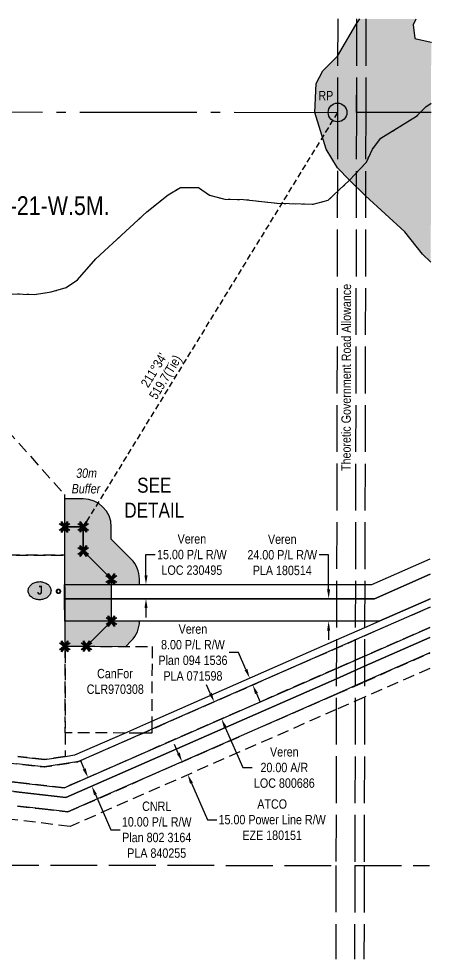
# Model space of a CAD drawing. Extents: x 489159 to 491791, y 6044100 to 6046450.
# Drawn here: x 489833 to 490274, y 6044100 to 6045105 of the extents above; entities that cross this region are included whole.
import ezdxf
from ezdxf.enums import TextEntityAlignment as Align

# ---------------------------------------------------------------- set-up
doc = ezdxf.new("R2010")
doc.units = 0
doc.header["$LTSCALE"] = 5
doc.header["$PDSIZE"] = 0.5
for name, pattern in [('foc-ACCESSROAD', [3.75, 2.5, -1.25]), ('foc-FLOWLINE', [3.75, 2.5, -1.25]), ('foc-QUARTERLINE', [33, 25, -3, 2, -3]), ('foc-TRAV', [1.875, 1.25, -0.625]), ('foc-UNSURVEYED', [12.5, 10, -2.5]), ('foc-WHEELTRACKS', [2, 0.4, -1.6])]:
    doc.linetypes.add(name, pattern=pattern)
doc.layers.get('Defpoints').update_dxf_attribs({"color": 9})
for name, color, linetype in [('35', 37, 'Continuous'), ('C-AR', 13, 'foc-ACCESSROAD'), ('C-RW', 13, 'Continuous'), ('C-SYMBOL', 7, 'Continuous'), ('C-WS', 13, 'foc-ACCESSROAD'), ('CG-NOTES', 7, 'Continuous'), ('DETAIL-T', 7, 'Continuous'), ('F-EZE', 190, 'foc-FLOWLINE'), ('F-RW', 190, 'Continuous'), ('F-WS', 190, 'foc-ACCESSROAD'), ('L-BD', 7, 'Continuous'), ('L-MON', 1, 'Continuous'), ('L-QSEC', 8, 'foc-QUARTERLINE'), ('L-ROAD-T', 7, 'Continuous'), ('L-TRAV', 7, 'foc-TRAV'), ('L-USEC', 7, 'foc-UNSURVEYED'), ('P-BUFFER-H 30m', 51, 'Continuous'), ('P-BUFFER-T', 40, 'Continuous'), ('P-PROPOSED', 10, 'Continuous'), ('P-PROPOSED-H', 21, 'Continuous'), ('T-WATER', 160, 'Continuous'), ('T-WATER-H', 133, 'Continuous'), ('T-WATER-P3', 160, 'foc-WHEELTRACKS')]:
    doc.layers.add(name, color=color, linetype=linetype)
for name, color, linetype, lineweight in [('C-AR-T', 13, 'Continuous', 9), ('C-RW-T', 13, 'Continuous', 9), ('F-EZE-T', 190, 'Continuous', 9), ('F-RW-T', 190, 'Continuous', 9), ('F-WS-T', 190, 'Continuous', 9)]:
    doc.layers.add(name, color=color, linetype=linetype, lineweight=lineweight)
doc.styles.add('175L', font='ARIALN.TTF', dxfattribs={"height": 20})
doc.styles.add('80', font='ARIALN.TTF', dxfattribs={"height": 10})
doc.styles.add('80CG', font='ARIALN.TTF', dxfattribs={"height": 10})
doc.styles.add('80L', font='ARIALN.TTF', dxfattribs={"height": 10})
doc.styles.add('BOLD', font='ARIALNB.TTF')
doc.styles.add('foc-LtypeFont', font='ARIALN.TTF', dxfattribs={"height": 7.35})
doc.styles.get("Standard").update_dxf_attribs({"font": 'ARIALN.TTF'})
doc.linetypes.add('foc-TOPO-flowdirection-NOLINE', pattern='A,0,[">",foc-LtypeFont,S=0.3,R=0,X=0,Y=-0.945],-20,[">",foc-LtypeFont,S=0.3,R=0,X=0,Y=-0.945],0', length=20)
doc.dimstyles.new('Compass 5 000', dxfattribs={"dimscale": 5, "dimtxt": 9, "dimasz": 2, "dimexe": 0.2, "dimexo": 0.0625, "dimgap": 0.5, "dimtad": 0, "dimtih": 1, "dimtoh": 1, "dimzin": 0, "dimdsep": 46, "dimtxsty": '80CG', "dimcen": 0.1, "dimse1": 1, "dimse2": 1, "dimclrd": 256, "dimclrt": 256, "dimaunit": 1, "dimadec": 4, "dimazin": 0, "dimtfac": 0.06, "dimtofl": 0, "dimtmove": 0, "dimatfit": 1, "dimfxl": 0.2, "dimtolj": 1, "dimtzin": 0, "dimlwd": -1, "dimarcsym": 0})

# ---------------------------------------------------------------- blocks, each defined once
blk = doc.blocks.new('AA')
at = {"const_width": 4}
blk.add_lwpolyline([(-1, 0, 1), (1, 0, 1)], format="xyb", close=True, dxfattribs=at)
blk.add_circle((0, 0), 2)
blk = doc.blocks.new('Route_Letters')
h = blk.add_hatch(color=255)
h.dxf.hatch_style = 1
edge = h.paths.add_edge_path()
edge.add_ellipse((-0.1, 0.5), major_axis=(-12, 0), ratio=0.789318, start_angle=0, end_angle=360)
at = {"color": 5}
blk.add_open_spline([(-12.3, 0.5), (-12.3, -0.3), (-12.2, -1), (-11.7, -2.8), (-11.1, -3.9), (-9.6, -5.8), (-8.5, -6.7), (-6.2, -8), (-4.9, -8.5), (-2.1, -9.2), (-0.7, -9.3), (2.2, -9.1), (3.6, -8.8), (6.3, -7.9), (7.5, -7.2), (9.5, -5.6), (10.4, -4.6), (11.6, -2.5), (12, -1.4), (12.2, 0.9), (12, 2.1), (11.2, 4.3), (10.5, 5.4), (8.8, 7.2), (7.7, 8), (5.3, 9.2), (3.9, 9.7), (1.1, 10.2), (-0.4, 10.2), (-3.2, 9.9), (-4.6, 9.6), (-7.2, 8.5), (-8.3, 7.7), (-10.2, 6), (-11, 5), (-12, 2.9), (-12.3, 1.7), (-12.3, 0.5), (-12.3, 0.5), (-12.3, 0.5)], degree=3, knots=[0, 0, 0, 0, 0.219529, 0.219529, 0.575727, 0.575727, 0.931924, 0.931924, 1.288121, 1.288121, 1.644318, 1.644318, 2.000515, 2.000515, 2.356712, 2.356712, 2.712909, 2.712909, 3.069107, 3.069107, 3.425304, 3.425304, 3.781501, 3.781501, 4.137698, 4.137698, 4.493895, 4.493895, 4.850092, 4.850092, 5.20629, 5.20629, 5.562487, 5.562487, 5.918684, 5.918684, 6.274881, 6.274881, 6.283185, 6.283185, 6.283185, 6.283185], dxfattribs=at)
at = {"color": 14, "style": 'BOLD'}
blk.add_attdef('A', text='', height=9.5, dxfattribs=at).set_placement((0.2, 1), align=Align.MIDDLE)
blk = doc.blocks.new('*D491')
at = {"layer": 'C-AR-T', "transparency": 16777216}
for p, q in [((490037.4, 6044384.4), (490033.4, 6044393.5)), ((490053.4, 6044347.9), (490072.2, 6044305.1)), ((490072.2, 6044305.1), (490082.2, 6044305.1))]:
    blk.add_line(p, q, dxfattribs=at)
for points in [[(490039, 6044385), (490035.9, 6044383.7), (490041.5, 6044375.2)], [(490054.9, 6044348.6), (490051.9, 6044347.3), (490049.4, 6044357.1)]]:
    blk.add_solid(points, dxfattribs=at)
at = {"layer": 'Defpoints', "color": 0, "transparency": 16777216}
for p in [(490058.8, 6044382.8), (490066.7, 6044364.7), (490049.4, 6044357.1)]:
    blk.add_point(p, dxfattribs=at)
at = {"layer": 'C-AR-T', "transparency": 16777216, "insert": (490116.5, 6044305.1), "char_height": 10, "attachment_point": 5, "style": '80CG'}
blk.add_mtext('\\A1;Veren\\P20.00 A/R\\PLOC 800686', dxfattribs=at)
blk = doc.blocks.new('*D494')
at = {"layer": 'C-RW-T', "transparency": 16777216}
for p, q in [((489968.6, 6044510.4), (489968.6, 6044532.5)), ((489968.6, 6044532.5), (489978.6, 6044532.5)), ((489968.6, 6044475.4), (489968.6, 6044465.4))]:
    blk.add_line(p, q, dxfattribs=at)
for points in [[(489967, 6044510.4), (489970.3, 6044510.4), (489968.6, 6044500.4)], [(489967, 6044475.4), (489970.3, 6044475.4), (489968.6, 6044485.4)]]:
    blk.add_solid(points, dxfattribs=at)
at = {"layer": 'Defpoints', "color": 0, "transparency": 16777216}
for p in [(489927.9, 6044500.4), (489968.6, 6044500.4), (489927.9, 6044485.4)]:
    blk.add_point(p, dxfattribs=at)
at = {"layer": 'C-RW-T', "transparency": 16777216, "insert": (490017.7, 6044532.5), "char_height": 10, "attachment_point": 5, "style": '80CG'}
blk.add_mtext('\\A1;Veren\\P15.00 P/L R/W\\PLOC 230495', dxfattribs=at)
blk = doc.blocks.new('*D501')
at = {"layer": 'C-RW-T', "transparency": 16777216}
for p, q in [((490067.6, 6044427.9), (490057.6, 6044427.9)), ((490075.5, 6044409.8), (490067.6, 6044427.9)), ((490086.8, 6044384.2), (490090.8, 6044375))]:
    blk.add_line(p, q, dxfattribs=at)
for points in [[(490077, 6044410.5), (490074, 6044409.1), (490079.5, 6044400.6)], [(490088.3, 6044384.8), (490085.2, 6044383.5), (490082.7, 6044393.3)]]:
    blk.add_solid(points, dxfattribs=at)
at = {"layer": 'Defpoints', "color": 0, "transparency": 16777216}
for p in [(490071.9, 6044397.3), (490079.5, 6044400.6), (490075.1, 6044390)]:
    blk.add_point(p, dxfattribs=at)
at = {"layer": 'C-RW-T', "transparency": 16777216, "insert": (490018.8, 6044427.9), "char_height": 10, "attachment_point": 5, "style": '80CG'}
blk.add_mtext('\\A1;Veren\\P8.00 P/L R/W^JPlan 094 1536\\PPLA 071598', dxfattribs=at)
blk = doc.blocks.new('*D503')
at = {"layer": 'C-RW-T', "transparency": 16777216}
for p, q in [((490163.9, 6044532.2), (490153.9, 6044532.2)), ((490163.9, 6044495.4), (490163.9, 6044532.2)), ((490163.9, 6044451.4), (490163.9, 6044441.4))]:
    blk.add_line(p, q, dxfattribs=at)
for points in [[(490165.5, 6044495.4), (490162.2, 6044495.4), (490163.9, 6044485.4)], [(490165.5, 6044451.4), (490162.2, 6044451.4), (490163.9, 6044461.4)]]:
    blk.add_solid(points, dxfattribs=at)
at = {"layer": 'Defpoints', "color": 0, "transparency": 16777216}
for p in [(490104.9, 6044485.4), (490163.9, 6044485.4), (490104.9, 6044461.4)]:
    blk.add_point(p, dxfattribs=at)
at = {"layer": 'C-RW-T', "transparency": 16777216, "insert": (490114.3, 6044532.2), "char_height": 10, "attachment_point": 5, "style": '80CG'}
blk.add_mtext('\\A1;Veren\\P24.00 P/L R/W\\PPLA 180514', dxfattribs=at)
blk = doc.blocks.new('*D505')
at = {"layer": 'Defpoints', "color": 0, "transparency": 16777216}
for p in [(490009.7, 6044312.4), (490013.2, 6044297.6), (490015.7, 6044298.7)]:
    blk.add_point(p, dxfattribs=at)
at = {"layer": 'F-EZE-T', "transparency": 16777216}
for p, q in [((490003.2, 6044320.5), (489999.2, 6044329.6)), ((490017.2, 6044288.4), (490034.3, 6044249.4)), ((490034.3, 6044249.4), (490044.3, 6044249.4))]:
    blk.add_line(p, q, dxfattribs=at)
for points in [[(490004.7, 6044321.1), (490001.6, 6044319.8), (490007.2, 6044311.3)], [(490018.8, 6044289.1), (490015.7, 6044287.7), (490013.2, 6044297.6)]]:
    blk.add_solid(points, dxfattribs=at)
at = {"layer": 'F-EZE-T', "transparency": 16777216, "insert": (490103.5, 6044249.4), "char_height": 10, "attachment_point": 5, "style": '80CG'}
blk.add_mtext('\\A1;ATCO\\P15.00 Power Line R/W\\PEZE 180151', dxfattribs=at)
blk = doc.blocks.new('*D506')
at = {"layer": 'Defpoints', "color": 0, "transparency": 16777216}
for p in [(489916.3, 6044298.8), (489910.6, 6044285.4), (489920.3, 6044289.6)]:
    blk.add_point(p, dxfattribs=at)
at = {"layer": 'F-RW-T', "transparency": 16777216}
for p, q in [((489902.6, 6044303.7), (489898.6, 6044312.8)), ((489914.6, 6044276.2), (489931, 6044238.7)), ((489931, 6044238.7), (489941, 6044238.7))]:
    blk.add_line(p, q, dxfattribs=at)
for points in [[(489904.1, 6044304.3), (489901, 6044303), (489906.6, 6044294.5)], [(489916.1, 6044276.9), (489913.1, 6044275.5), (489910.6, 6044285.4)]]:
    blk.add_solid(points, dxfattribs=at)
at = {"layer": 'F-RW-T', "transparency": 16777216, "insert": (489980.1, 6044238.7), "char_height": 10, "attachment_point": 5, "style": '80CG'}
blk.add_mtext('\\A1;CNRL\\P10.00 P/L R/W^JPlan 802 3164\\PPLA 840255', dxfattribs=at)
blk = doc.blocks.new('TEMP')
h = blk.add_hatch(color=255)
h.dxf.hatch_style = 1
h.paths.add_polyline_path([(0, 0.25), (-0.67, 1.15), (-0.67, 0.67), (-1.15, 0.67), (-0.25, 0), (-1.15, -0.67), (-0.67, -0.67), (-0.67, -1.15), (0, -0.25), (0.67, -1.15), (0.67, -0.67), (1.15, -0.67), (0.25, 0), (1.15, 0.67), (0.67, 0.67), (0.67, 1.15)])
h.paths.add_polyline_path([(0.57, 0.85), (0.57, 0.57), (0.85, 0.57), (0.08, 0), (0.85, -0.57), (0.57, -0.57), (0.57, -0.85), (0, -0.08), (-0.57, -0.85), (-0.57, -0.57), (-0.85, -0.57), (-0.08, 0), (-0.85, 0.57), (-0.57, 0.57), (-0.57, 0.85), (0, 0.08)], flags=16)
h = blk.add_hatch(color=1)
h.dxf.hatch_style = 1
h.paths.add_polyline_path([(0, 0.08), (-0.57, 0.85), (-0.57, 0.57), (-0.85, 0.57), (-0.08, 0), (-0.85, -0.57), (-0.57, -0.57), (-0.57, -0.85), (0, -0.08), (0.57, -0.85), (0.57, -0.57), (0.85, -0.57), (0.08, 0), (0.85, 0.57), (0.57, 0.57), (0.57, 0.85)])
at = {"color": 1}
for p, q in [((-0.08, 0), (0.08, 0)), ((0, 0.08), (0, -0.08))]:
    blk.add_line(p, q, dxfattribs=at)
at = {"color": 255, "flags": 128}
blk.add_lwpolyline([(-0.25, 0), (-1.15, 0.67), (-0.67, 0.67), (-0.67, 1.15), (0, 0.25), (0.67, 1.15), (0.67, 0.67), (1.15, 0.67), (0.25, 0), (1.15, -0.67), (0.67, -0.67), (0.67, -1.15), (0, -0.25), (-0.67, -1.15), (-0.67, -0.67), (-1.15, -0.67)], close=True, dxfattribs=at)
at = {"color": 1, "flags": 128}
blk.add_lwpolyline([(-0.08, 0), (-0.85, 0.57), (-0.57, 0.57), (-0.57, 0.85), (0, 0.08), (0.57, 0.85), (0.57, 0.57), (0.85, 0.57), (0.08, 0), (0.85, -0.57), (0.57, -0.57), (0.57, -0.85), (0, -0.08), (-0.57, -0.85), (-0.57, -0.57), (-0.85, -0.57)], close=True, dxfattribs=at)
blk = doc.blocks.new('*U528')
at = {"layer": '35', "color": 3}
blk.add_circle((0, 0), 10, dxfattribs=at)
at = {"layer": '35', "color": 3, "style": '80'}
blk.add_attdef('RP_001', (-20.5, 13), '', height=10, dxfattribs=at)

msp = doc.modelspace()

# ---------------------------------------------------------------- hatches: boundary and pattern name
at = {"layer": 'P-BUFFER-H 30m'}
h = msp.add_hatch(color=256, dxfattribs=at)
h.dxf.hatch_style = 1
edge = h.paths.add_edge_path()
edge.add_line((489961.609, 6044500.424), (489961.596, 6044506.49))
edge.add_arc((489931.611, 6044506.425), 29.984, 0.123825, 45.123825)
edge.add_line((489952.768, 6044527.673), (489931.52, 6044548.829))
edge.add_line((489931.52, 6044548.829), (489931.491, 6044562.094))
edge.add_arc((489901.507, 6044562.029), 29.984, 0.123825, 90.123825)
edge.add_line((489901.442, 6044592.013), (489881.453, 6044591.97))
edge.add_line((489881.453, 6044591.97), (489881.517, 6044561.986))
edge.add_line((489881.517, 6044561.986), (489901.507, 6044562.029))
edge.add_line((489901.507, 6044562.029), (489901.562, 6044536.344))
edge.add_line((489901.562, 6044536.344), (489931.611, 6044506.425))
edge.add_line((489931.611, 6044506.425), (489931.624, 6044500.424))
edge.add_line((489931.624, 6044500.424), (489961.609, 6044500.424))
h = msp.add_hatch(color=256, dxfattribs=at)
h.dxf.hatch_style = 1
edge = h.paths.add_edge_path()
edge.add_line((489961.693, 6044461.448), (489931.708, 6044461.448))
edge.add_line((489931.708, 6044461.448), (489905, 6044434.625))
edge.add_line((489905, 6044434.625), (489947.17, 6044434.48))
edge.add_line((489947.17, 6044434.48), (489952.956, 6044440.292))
edge.add_arc((489931.708, 6044461.448), 29.984, 315.123825, 360.000137)
at = {"layer": 'P-PROPOSED-H'}
h = msp.add_hatch(color=256, dxfattribs=at)
h.dxf.hatch_style = 1
h.paths.add_polyline_path([(489881.792, 6044434.574), (489905, 6044434.625), (489931.708, 6044461.448), (489931.611, 6044506.425), (489901.562, 6044536.344), (489901.507, 6044562.029), (489881.517, 6044561.986)])
at = {"layer": 'T-WATER-H'}
h = msp.add_hatch(color=256, dxfattribs=at)
h.dxf.hatch_style = 1
h.paths.add_polyline_path([(490256.935, 6045104.352), (490197.39, 6045104.535), (490192.841, 6045098.275), (490173.501, 6045064.89), (490157.656, 6045048.89), (490150.712, 6045035.555), (490149.233, 6045004.633), (490161.307, 6044965.391), (490173.254, 6044945.359), (490186.356, 6044932.375), (490203.366, 6044915.445), (490245.472, 6044877.125), (490264.177, 6044853.435), (490273.043, 6044844.829), (490273.531, 6045079.373), (490273.319, 6045079.82), (490256.198, 6045083.403), (490254.2, 6045098.107)])

# ---------------------------------------------------------------- linework, layer by layer
at = {"layer": 'C-AR', "flags": 128}
msp.add_lwpolyline([(489267.749, 6044701.806), (489367.388, 6044565.102), (489465.945, 6044429.879), (489487.8, 6044399.895), (489511.238, 6044367.739), (489517.765, 6044358.785), (489529.052, 6044352.209), (489543.881, 6044343.571), (489545.131, 6044342.842), (489546.535, 6044342.025), (489560.759, 6044340.376), (489573.535, 6044338.894), (489706.039, 6044323.539), (489735.544, 6044320.12), (489830.688, 6044309.097), (489836.645, 6044308.407), (489859.668, 6044305.74), (489860.243, 6044305.811), (489894.8, 6044311.082), (489895.79, 6044311.302), (489965.616, 6044341.936), (489974.917, 6044346.017), (490172.187, 6044432.573), (490202.374, 6044445.817), (490272.278, 6044476.485)], dxfattribs=at)
at = {"layer": 'C-RW'}
for points in [[(490272.35, 6044511.455), (490213.04, 6044485.416), (490201.408, 6044485.422), (490171.249, 6044485.422), (489881.644, 6044485.422), (489881.675, 6044500.424), (490171.28, 6044500.424), (490201.439, 6044500.424), (490209.931, 6044500.424), (490272.384, 6044527.844)], [(490272.296, 6044485.253), (490270.884, 6044484.633), (490218.07, 6044461.448), (490202.406, 6044461.449), (490172.247, 6044461.449), (489881.714, 6044461.448), (489881.644, 6044485.422), (490172.297, 6044485.417), (490202.456, 6044485.415), (490213.04, 6044485.416), (490272.35, 6044511.455)], [(489831.625, 6044316.989), (489837.582, 6044316.297), (489860.127, 6044313.679), (489882.342, 6044317.021), (489892.571, 6044318.56), (489945.893, 6044341.966), (489974.935, 6044354.714), (490172.205, 6044441.315), (490202.392, 6044454.566), (490218.07, 6044461.448), (490270.884, 6044484.633), (490272.296, 6044485.253)], [(490272.278, 6044476.485), (490202.374, 6044445.817), (490172.187, 6044432.573), (489974.917, 6044346.017), (489965.616, 6044341.936), (489895.79, 6044311.302), (489894.8, 6044311.082), (489860.243, 6044305.811), (489859.668, 6044305.74), (489836.645, 6044308.407), (489830.688, 6044309.097)], [(489827.181, 6044279.572), (489833.139, 6044278.889), (489882.83, 6044273.192), (490172.119, 6044399.962), (490202.306, 6044413.19), (490272.21, 6044443.831)], [(490272.176, 6044427.449), (490202.272, 6044396.813), (490172.085, 6044383.584), (489885.135, 6044257.826), (489857.541, 6044260.987), (489831.369, 6044263.987)]]:
    msp.add_lwpolyline(points, dxfattribs=at)
at = {"layer": 'C-WS', "flags": 128}
msp.add_lwpolyline([(489881.442, 6044596.831), (489881.594, 6044532.002), (489811.133, 6044531.821), (489811.183, 6044512.392), (489801.567, 6044512.366), (489801.574, 6044510.777), (489655.764, 6044508.381), (489655.914, 6044449.355), (489655.965, 6044429.331), (489656.015, 6044409.298), (489656.172, 6044347.453), (489596.787, 6044372.745), (489568.1, 6044384.962), (489535.059, 6044399.033), (489510.117, 6044398.982), (489510.024, 6044428.968), (489509.975, 6044449.012), (489509.416, 6044674.669), (489524.494, 6044693.412), (489794.471, 6044694.113), (489881.442, 6044596.831)], close=True, dxfattribs=at)
at = {"layer": 'C-WS'}
for points in [[(490272.233, 6044454.778), (490202.329, 6044424.141), (490172.142, 6044410.911), (489881.273, 6044283.419), (489834.317, 6044288.807), (489828.359, 6044289.491), (489550.007, 6044321.438), (489540.058, 6044322.581), (489539.629, 6044322.771), (489538.212, 6044323.655), (489535.126, 6044325.453), (489529.34, 6044328.824), (489503.917, 6044343.636), (489503.349, 6044344.416), (489490.852, 6044361.564), (489367.311, 6044531.1), (489267.672, 6044667.834)], [(489811.133, 6044531.821), (489881.594, 6044532.002), (489881.598, 6044501.023), (489881.599, 6044500.414), (489881.644, 6044485.422), (489881.714, 6044461.448), (489881.792, 6044434.574), (489882.063, 6044342.059), (489882.205, 6044317.001), (489882.205, 6044317.001), (489860.12, 6044313.68), (489837.582, 6044316.297), (489831.625, 6044316.989)]]:
    msp.add_lwpolyline(points, dxfattribs=at)
at = {"layer": 'F-EZE'}
for points in [[(489831.37, 6044264.002), (489857.539, 6044260.947), (489885.165, 6044257.723), (490172.085, 6044383.584), (490202.272, 6044396.706), (490272.176, 6044427.39)], [(490272.142, 6044410.971), (490202.237, 6044380.299), (490172.051, 6044367.055), (489887.578, 6044242.239), (489813.858, 6044250.999)]]:
    msp.add_lwpolyline(points, dxfattribs=at)
at = {"layer": 'F-RW'}
for points in [[(489267.672, 6044667.834), (489367.311, 6044531.1), (489490.852, 6044361.564), (489503.349, 6044344.416), (489503.917, 6044343.636), (489517.399, 6044325.135), (489519.734, 6044324.874), (489533.878, 6044323.284), (489536.177, 6044323.038), (489539.629, 6044322.771), (489540.058, 6044322.581), (489550.007, 6044321.438), (489828.359, 6044289.491), (489834.317, 6044288.807), (489881.273, 6044283.419), (490172.142, 6044410.911), (490202.329, 6044424.141), (490272.233, 6044454.778)], [(490272.21, 6044443.831), (490202.306, 6044413.19), (490172.119, 6044399.962), (489882.83, 6044273.192), (489833.139, 6044278.889), (489827.181, 6044279.572), (489544.618, 6044311.951), (489538.482, 6044312.681), (489528.431, 6044313.816), (489518.615, 6044314.929), (489511.918, 6044315.686), (489493.219, 6044341.345), (489480.721, 6044358.497), (489367.273, 6044514.18), (489267.634, 6044650.913)]]:
    msp.add_lwpolyline(points, dxfattribs=at)
at = {"layer": 'F-WS'}
msp.add_lwpolyline([(489945.893, 6044341.966), (489882.394, 6044342.059), (489882.586, 6044434.574), (489975.102, 6044434.44), (489974.935, 6044354.714), (489974.934, 6044354.101), (489974.919, 6044347.105), (489974.917, 6044346.017), (489974.916, 6044345.364), (489974.909, 6044341.924), (489967.103, 6044341.934), (489965.616, 6044341.936), (489963.128, 6044341.941), (489947.287, 6044341.964), (489945.893, 6044341.966)], close=True, dxfattribs=at)
at = {"layer": 'L-QSEC'}
for p, q in [((489403.03, 6045005.707), (490173.375, 6045004.608)), ((490273.375, 6045004.467), (490193.492, 6045004.579))]:
    msp.add_line(p, q, dxfattribs=at)
at = {"layer": 'L-USEC'}
for p, q in [((490173.583, 6045104.608), (490173.375, 6045004.608)), ((490173.584, 6045104.608), (490173.375, 6045004.608)), ((490173.583, 6045104.443), (490173.375, 6045004.444)), ((490193.69, 6045104.566), (490193.481, 6045004.566)), ((490193.69, 6045104.401), (490193.481, 6045004.402)), ((490193.7, 6045104.546), (490193.492, 6045004.566)), ((490203.743, 6045104.545), (490203.534, 6045004.545)), ((490203.742, 6045104.515), (490203.534, 6045004.565)), ((490203.743, 6045104.38), (490203.534, 6045004.381)), ((490173.375, 6045004.608), (490171.705, 6044200.496)), ((490193.492, 6045004.566), (490191.822, 6044200.454)), ((490203.534, 6045004.565), (490201.864, 6044200.453)), ((489366.566, 6044201.667), (490171.705, 6044200.496)), ((490171.705, 6044200.496), (490171.497, 6044100.496)), ((490191.822, 6044200.454), (490191.614, 6044100.467)), ((490191.822, 6044200.467), (490271.704, 6044200.355)), ((490201.864, 6044200.453), (490201.656, 6044100.452))]:
    msp.add_line(p, q, dxfattribs=at)
at = {"layer": 'P-BUFFER-H 30m', "flags": 128}
for points in [[(489961.609, 6044500.424), (489961.596, 6044506.49, 0.19891237), (489952.768, 6044527.673), (489931.52, 6044548.829), (489931.491, 6044562.094, 0.41421356), (489901.442, 6044592.013), (489881.453, 6044591.97), (489881.517, 6044561.986), (489901.507, 6044562.029), (489901.562, 6044536.344), (489931.611, 6044506.425), (489931.624, 6044500.424)], [(489961.693, 6044461.448), (489931.708, 6044461.448), (489905, 6044434.625), (489947.17, 6044434.48), (489952.956, 6044440.292, 0.19835138)]]:
    msp.add_lwpolyline(points, format="xyb", close=True, dxfattribs=at)
msp.add_lwpolyline([(489961.641, 6044485.421), (489961.641, 6044485.422)], dxfattribs=at)
at = {"layer": 'P-PROPOSED', "flags": 128}
msp.add_lwpolyline([(489881.792, 6044434.574), (489905, 6044434.625), (489931.708, 6044461.448), (489931.611, 6044506.425), (489901.562, 6044536.344), (489901.507, 6044562.029), (489881.517, 6044561.986)], close=True, dxfattribs=at)
at = {"layer": 'T-WATER', "flags": 128}
for points in [[(490273.043, 6044844.829), (490264.177, 6044853.435), (490245.472, 6044877.125), (490203.366, 6044915.445), (490186.356, 6044932.375), (490173.254, 6044945.359), (490161.307, 6044965.391), (490149.233, 6045004.633), (490150.712, 6045035.555), (490157.656, 6045048.89), (490173.501, 6045064.89), (490192.841, 6045098.275), (490197.39, 6045104.535)], [(490273.043, 6044844.829), (490264.177, 6044853.435), (490245.472, 6044877.125), (490203.366, 6044915.445), (490186.356, 6044932.375), (490173.254, 6044945.359), (490161.307, 6044965.391), (490149.233, 6045004.633), (490150.712, 6045035.555), (490157.656, 6045048.89), (490173.501, 6045064.89), (490192.841, 6045098.275), (490197.39, 6045104.535)], [(490256.935, 6045104.352), (490254.2, 6045098.107), (490256.198, 6045083.403), (490273.319, 6045079.82), (490273.531, 6045079.373)], [(490256.935, 6045104.352), (490254.2, 6045098.107), (490256.198, 6045083.403), (490273.319, 6045079.82), (490273.531, 6045079.373)]]:
    msp.add_lwpolyline(points, dxfattribs=at)
at = {"layer": 'T-WATER-P3', "linetype": 'foc-TOPO-flowdirection-NOLINE', "flags": 128}
msp.add_lwpolyline([(489267.396, 6044545.787), (489280.982, 6044547.441), (489316.593, 6044544.001), (489336.105, 6044543.665), (489354.057, 6044545.606), (489395.22, 6044565.046), (489405.657, 6044574.723), (489412.723, 6044588.358), (489417.027, 6044605.292), (489422.562, 6044641.377), (489427.944, 6044657.35), (489447.584, 6044702.098), (489488.873, 6044764.038), (489511.124, 6044783.154), (489539.983, 6044796.995), (489557.931, 6044799.657), (489594.92, 6044796.579), (489653.994, 6044798.75), (489694.522, 6044801.798), (489770.157, 6044811.012), (489789.13, 6044812.055), (489849.357, 6044810.386), (489867.306, 6044813.109), (489883.266, 6044817.569), (489895.265, 6044825.988), (489914.932, 6044848.221), (489969.444, 6044898.413), (489992.478, 6044916.747), (490005.495, 6044924.628), (490024.767, 6044924.41), (490036.607, 6044916.259), (490052.881, 6044911.957), (490072.936, 6044911.741), (490108.846, 6044907.761), (490147.456, 6044906.665), (490163.54, 6044910.827), (490186.356, 6044932.375), (490204.2, 6044951.575), (490210.721, 6044965.33), (490219.596, 6044977.106), (490257.809, 6045000.562), (490267.765, 6045010.54), (490273.396, 6045014.652)], dxfattribs=at)
at = {"layer": 'T-WATER-P3', "flags": 128}
msp.add_lwpolyline([(489267.396, 6044545.787), (489280.982, 6044547.441), (489316.593, 6044544.001), (489336.105, 6044543.665), (489354.057, 6044545.606), (489395.22, 6044565.046), (489405.657, 6044574.723), (489412.723, 6044588.358), (489417.027, 6044605.292), (489422.562, 6044641.377), (489427.944, 6044657.35), (489447.584, 6044702.098), (489488.873, 6044764.038), (489511.124, 6044783.154), (489539.983, 6044796.995), (489557.931, 6044799.657), (489594.92, 6044796.579), (489653.994, 6044798.75), (489694.522, 6044801.798), (489770.157, 6044811.012), (489789.13, 6044812.055), (489849.357, 6044810.386), (489867.306, 6044813.109), (489883.266, 6044817.569), (489895.265, 6044825.988), (489914.932, 6044848.221), (489969.444, 6044898.413), (489992.478, 6044916.747), (490005.495, 6044924.628), (490024.767, 6044924.41), (490036.607, 6044916.259), (490052.881, 6044911.957), (490072.936, 6044911.741), (490108.846, 6044907.761), (490147.456, 6044906.665), (490163.54, 6044910.827), (490186.356, 6044932.375), (490204.2, 6044951.575), (490210.721, 6044965.33), (490219.596, 6044977.106), (490257.809, 6045000.562), (490267.765, 6045010.54), (490273.396, 6045014.652)], dxfattribs=at)

# ---------------------------------------------------------------- block references
at = {"layer": '35', "color": 2, "xscale": 0.999479, "yscale": 0.999479, "zscale": 0.999479}
msp.add_blockref('*U528', (490173.375, 6045004.608), dxfattribs=at).add_auto_attribs({'RP_001': 'RP'})
at = {"layer": 'CG-NOTES', "xscale": 0.9984468346444553, "yscale": 0.9984468346444553, "zscale": 0.9984468346444553}
msp.add_blockref('Route_Letters', (489854.981, 6044493.452), dxfattribs=at).add_auto_attribs({'A': 'J'})
msp.add_blockref('AA', (489875.021, 6044493.262), dxfattribs=at)
at = {"layer": 'L-MON', "xscale": 4.997395, "yscale": 4.997395, "zscale": 4.997395}
for p in [(489881.517, 6044561.986), (489901.507, 6044562.029), (489901.562, 6044536.344), (489931.611, 6044506.425), (489931.708, 6044461.448), (489881.792, 6044434.574), (489905, 6044434.625)]:
    msp.add_blockref('TEMP', p, dxfattribs=at)

# ---------------------------------------------------------------- texts
at = {"layer": 'DETAIL-T', "color": 3, "insert": (489977.478, 6044593.262), "char_height": 15.9917, "width": 63.60297, "attachment_point": 5, "style": '80CG'}
msp.add_mtext('SEE\\PDETAIL', dxfattribs=at)
at = {"layer": 'F-WS-T', "insert": (489907.118, 6044410.428), "char_height": 9.99479, "attachment_point": 1, "style": '80L'}
msp.add_mtext_dynamic_manual_height_columns('\\pi9.2311;CanFor\\P\\pi-1.8955;CLR970308', width=56.24598, gutter_width=50, heights=[0], dxfattribs=at)
at = {"layer": 'L-BD'}
for s, p in [("211%%d34'", (489977.042, 6044729.475)), ('519.7(Tie)', (489989.178, 6044722.02))]:
    msp.add_text(s, height=9.9948, rotation=58.438304, dxfattribs=at).set_placement(p, align=Align.MIDDLE_CENTER)
at = {"layer": 'L-ROAD-T', "style": '80L'}
msp.add_text('Theoretic Government Road Allowance', height=9.99479, rotation=89.880962, dxfattribs=at).set_placement((490182.651, 6044721.649), align=Align.MIDDLE_CENTER)
at = {"layer": 'P-BUFFER-T', "insert": (489888.85, 6044624.461), "char_height": 9.99479, "attachment_point": 1, "style": '80L'}
msp.add_mtext_dynamic_manual_height_columns('\\pi5.1033;{\\fArial Narrow|b0|i1|c0|p34;30m \\P\\pi0.30707;Buffer}', width=31.66207, gutter_width=50, heights=[0], dxfattribs=at)

# ---------------------------------------------------------------- dimensions: what is measured, and where the dimension line sits
at = {"layer": 'C-AR-T'}
dim = msp.add_linear_dim(base=(490049.392, 6044357.108), p1=(490058.758, 6044382.804), p2=(490066.696, 6044364.692), angle=293.668415, text='Veren\\P20.00 A/R\\PLOC 800686', dimstyle='Compass 5 000', dxfattribs=at)
dim.commit()
dim.dimension.update_dxf_attribs({"geometry": '*D491', "text_midpoint": (490116.489, 6044305.099), "dimtype": 161})
at = {"layer": 'C-RW-T'}
for base, p1, p2, angle, text, picture, middle in [((489968.624, 6044500.424), (489927.898, 6044485.422), (489927.898, 6044500.424), 89.999951, 'Veren\\P15.00 P/L R/W\\PLOC 230495', '*D494', (490017.71, 6044532.515)), ((490163.865, 6044485.422), (490104.909, 6044461.428), (490104.908, 6044485.422), 90.000374, 'Veren\\P24.00 P/L R/W\\PPLA 180514', '*D503', (490114.325, 6044532.221)), ((490079.54, 6044400.635), (490075.091, 6044389.972), (490071.885, 6044397.274), 113.701305, 'Veren\\P8.00 P/L R/W^JPlan 094 1536\\PPLA 071598', '*D501', (490018.846, 6044427.879))]:
    dim = msp.add_linear_dim(base=base, p1=p1, p2=p2, angle=angle, text=text, dimstyle='Compass 5 000', dxfattribs=at)
    dim.commit()
    dim.dimension.update_dxf_attribs({"geometry": picture, "text_midpoint": middle, "dimtype": 161})
at = {"layer": 'F-EZE-T'}
dim = msp.add_linear_dim(base=(490013.211, 6044297.577), p1=(490009.675, 6044312.407), p2=(490015.697, 6044298.666), angle=293.665721, text='ATCO\\P15.00 Power Line R/W\\PEZE 180151', dimstyle='Compass 5 000', dxfattribs=at)
dim.commit()
dim.dimension.update_dxf_attribs({"geometry": '*D505', "text_midpoint": (490103.463, 6044249.407), "dimtype": 161})
at = {"layer": 'F-RW-T'}
dim = msp.add_linear_dim(base=(489910.596, 6044285.359), p1=(489916.269, 6044298.758), p2=(489920.281, 6044289.603), angle=293.663747, text='CNRL\\P10.00 P/L R/W^JPlan 802 3164\\PPLA 840255', dimstyle='Compass 5 000', dxfattribs=at)
dim.commit()
dim.dimension.update_dxf_attribs({"geometry": '*D506', "text_midpoint": (489980.132, 6044238.692), "dimtype": 161})

# ---------------------------------------------------------------- next in the draw order: texts
at = {"layer": 'C-SYMBOL', "color": 3, "insert": (489743.946, 6044915.126), "char_height": 19.98958, "width": 373.53366, "attachment_point": 2, "style": '175L', "bg_fill": 3, "box_fill_scale": 1.2, "bg_fill_color": 256, "bg_fill_transparency": 0}
msp.add_mtext('Theor. S.E.1/4 Sec. 19-64-21-W.5M.', dxfattribs=at)

# ---------------------------------------------------------------- next in the draw order: linework, layer by layer
at = {"layer": 'L-TRAV', "flags": 128}
msp.add_lwpolyline([(490173.375, 6045004.608), (489901.507, 6044562.029)], dxfattribs=at)

doc.saveas('drawing.dxf')
